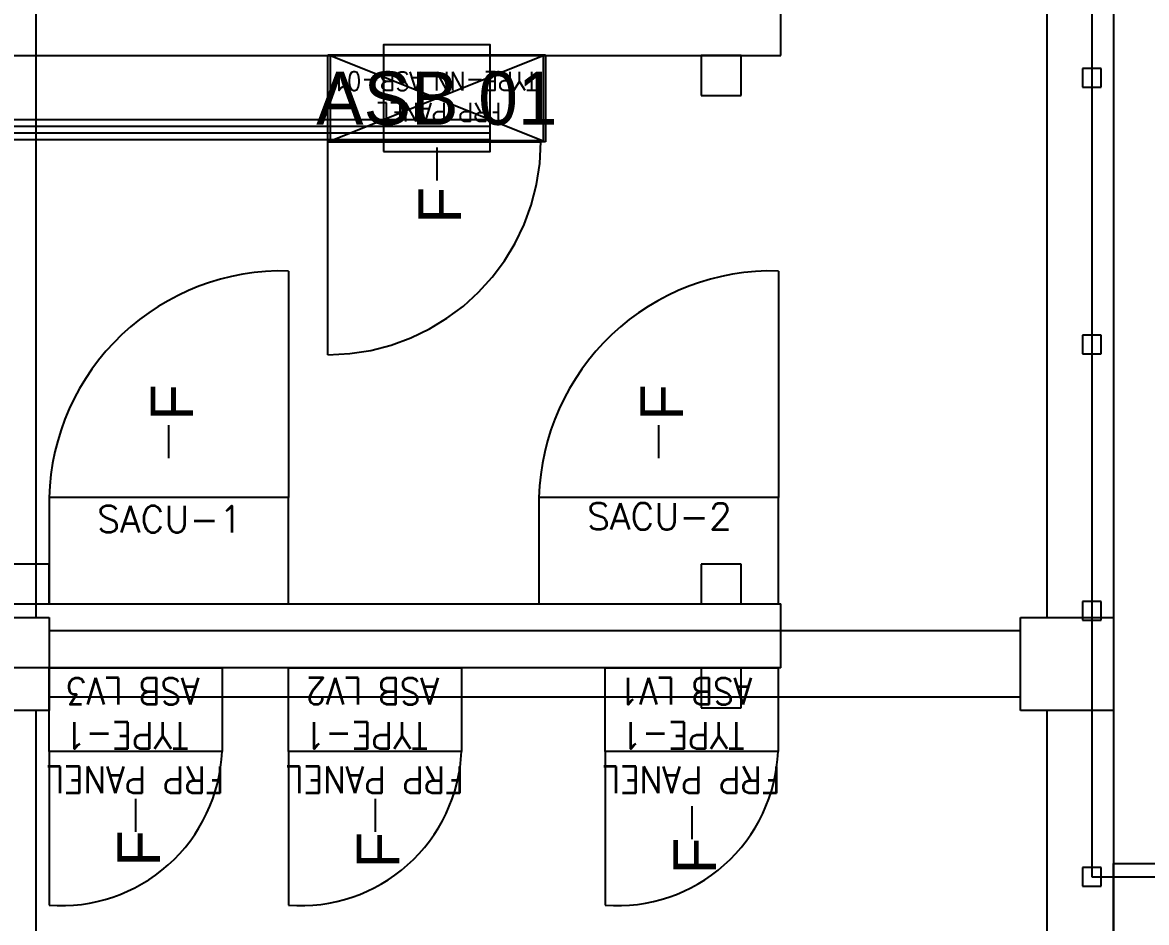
# Model space of a CAD drawing. Header units: metres. Extents: x 529385 to 529746, y 2675127 to 2675477.
# Drawn here: x 529576.979 to 529581.203, y 2675305.457 to 2675308.838 of the extents above; entities that cross this region are included whole.
import ezdxf
from ezdxf.enums import TextEntityAlignment as Align

# ---------------------------------------------------------------- set-up
doc = ezdxf.new("R2010")
doc.units = ezdxf.units.M
for name, pattern in [('DASHED', [0.75, 0.5, -0.25]), ('HIDDEN', [0.375, 0.25, -0.125]), ('PHANTOM', [63.5, 31.75, -6.35, 6.35, -6.35, 6.35, -6.35])]:
    doc.linetypes.add(name, pattern=pattern)
for name, color, linetype in [('1', 5, 'Continuous'), ('IDT', 7, 'Continuous'), ('LT Cable(AG) INV to LT Panel BL-10', 2, 'Continuous')]:
    doc.layers.add(name, color=color, linetype=linetype)
doc.styles.add('Arial', font='arial.ttf')
doc.styles.add('RomanS', font='romans.shx')
doc.styles.get("Standard").update_dxf_attribs({"font": 'Adani Regular.ttf'})

# ---------------------------------------------------------------- blocks, each defined once
blk = doc.blocks.new('ASB')
at = {"layer": '1', "color": 5}
blk.add_lwpolyline([(-0.2, -0.2), (0.2, -0.2), (0.2, 0.2), (-0.2, 0.2)], close=True, dxfattribs=at)
at = {"layer": '1', "color": 7}
blk.add_attdef('ID', text='', height=0.2, dxfattribs=at).set_placement((0, 0), align=Align.MIDDLE_CENTER)
blk = doc.blocks.new('IDT')
at = {"layer": 'IDT', "color": 8}
for p, q in [((25.552, 15.4101), (25.552, 18.0601)), ((25.802, 15.4101), (25.802, 18.0601)), ((29.602, 15.4101), (29.602, 18.0601)), ((25.552, 17.4851), (25.552, 15.9851)), ((25.5981, 16.0703), (25.5981, 16.0003)), ((25.6681, 16.0703), (25.5981, 16.0703)), ((25.6681, 16.0003), (25.6681, 16.0703)), ((25.552, 15.9851), (22.802, 15.9851)), ((25.5981, 16.0003), (25.6681, 16.0003)), ((25.552, 15.0601), (25.552, 15.4101)), ((25.552, 15.4101), (25.902, 15.4101)), ((25.902, 15.4101), (25.902, 15.0601)), ((26.951, 15.3997), (26.951, 15.2497)), ((27.101, 15.3997), (26.951, 15.3997)), ((27.101, 15.2497), (27.101, 15.3997)), ((29.552, 15.0601), (29.552, 15.4101)), ((29.552, 15.4101), (29.902, 15.4101)), ((25.902, 15.3601), (29.552, 15.3601)), ((26.802, 15.2497), (32.6992, 15.2497)), ((26.951, 15.2497), (27.101, 15.2497)), ((25.902, 15.1101), (29.552, 15.1101)), ((25.902, 15.0601), (25.552, 15.0601)), ((25.552, 12.4101), (25.552, 15.0601)), ((25.5981, 15.0703), (25.5981, 15.0003)), ((25.6681, 15.0703), (25.5981, 15.0703)), ((25.6681, 15.0003), (25.6681, 15.0703)), ((25.802, 12.4101), (25.802, 15.0601)), ((29.902, 15.0601), (29.552, 15.0601)), ((29.602, 12.4101), (29.602, 15.0601)), ((25.5981, 15.0003), (25.6681, 15.0003)), ((32.6992, 15.0097), (26.802, 15.0097)), ((26.951, 15.0097), (26.951, 14.8597)), ((27.101, 15.0097), (26.951, 15.0097)), ((27.101, 14.8597), (27.101, 15.0097)), ((29.552, 15.0097), (29.552, 14.8597)), ((29.702, 15.0097), (29.552, 15.0097)), ((26.951, 14.8597), (27.101, 14.8597)), ((29.552, 14.8597), (29.702, 14.8597)), ((25.5981, 14.0703), (25.5981, 14.0003)), ((25.6681, 14.0703), (25.5981, 14.0703)), ((25.6681, 14.0003), (25.6681, 14.0703)), ((25.5981, 14.0003), (25.6681, 14.0003)), ((27.686, 13.2732), (28.504, 13.2732)), ((27.686, 12.9462), (27.686, 13.2732)), ((27.695, 12.9497), (27.695, 13.2697)), ((27.695, 13.2697), (28.495, 13.2697)), ((28.495, 13.2697), (27.695, 12.9497)), ((28.495, 12.9497), (27.695, 13.2697)), ((28.495, 13.2697), (28.495, 12.9497)), ((28.504, 13.2732), (28.504, 12.9462)), ((26.951, 13.0997), (26.951, 12.9497)), ((27.101, 13.0997), (26.951, 13.0997)), ((27.101, 12.9497), (27.101, 13.0997)), ((25.5981, 13.0685), (25.5981, 12.9985)), ((25.6681, 13.0685), (25.5981, 13.0685)), ((25.6681, 12.9985), (25.6681, 13.0685)), ((25.5981, 12.9985), (25.6681, 12.9985)), ((32.6992, 12.9497), (26.802, 12.9497)), ((26.951, 12.9497), (27.101, 12.9497)), ((28.504, 12.9462), (27.686, 12.9462)), ((28.495, 12.9497), (27.695, 12.9497))]:
    blk.add_line(p, q, dxfattribs=at)
at = {"layer": 'IDT', "color": 8, "linetype": 'DASHED', "ltscale": 5}
for p, q in [((27.462, 15.5637), (27.462, 16.1417)), ((28.652, 15.5637), (28.652, 16.1417)), ((29.552, 15.5637), (29.552, 16.1417)), ((26.811, 13.7589), (26.811, 14.6097)), ((26.811, 14.6097), (27.711, 14.6097)), ((28.652, 13.7589), (28.652, 14.6097)), ((28.652, 14.6097), (29.552, 14.6097)), ((28.504, 14.0732), (28.504, 13.2732)), ((28.4602, 13.2732), (27.704, 13.2732)), ((28.504, 13.2732), (28.4602, 13.2732))]:
    blk.add_line(p, q, dxfattribs=at)
at = {"layer": 'IDT', "color": 8, "linetype": 'PHANTOM', "ltscale": 0.25}
for p, q in [((25.6331, 16.0353), (22.892, 16.0353)), ((25.6331, 9.1603), (25.6331, 16.0353))]:
    blk.add_line(p, q, dxfattribs=at)
at = {"layer": 'IDT', "color": 7}
for p, q in [((27.137, 15.8206), (27.137, 15.8931)), ((28.327, 15.7932), (28.327, 15.8658)), ((29.227, 15.7932), (29.227, 15.8658)), ((27.137, 15.7694), (27.137, 15.8206)), ((28.327, 15.7421), (28.327, 15.7932)), ((29.227, 15.7421), (29.227, 15.7932)), ((26.812, 15.5637), (27.462, 15.5637)), ((26.812, 15.2497), (26.812, 15.5637)), ((27.462, 15.5637), (27.462, 15.2497)), ((28.002, 15.5637), (28.652, 15.5637)), ((28.002, 15.2497), (28.002, 15.5637)), ((28.652, 15.5637), (28.652, 15.2497)), ((28.902, 15.5637), (29.552, 15.5637)), ((28.902, 15.2497), (28.902, 15.5637)), ((29.552, 15.5637), (29.552, 15.2497)), ((27.462, 15.2497), (26.812, 15.2497)), ((28.652, 15.2497), (28.002, 15.2497)), ((29.552, 15.2497), (28.902, 15.2497)), ((27.711, 15.0097), (26.811, 15.0097)), ((26.811, 15.0097), (26.811, 14.6097)), ((27.711, 14.6097), (27.711, 15.0097)), ((29.552, 15.0097), (28.652, 15.0097)), ((28.652, 15.0097), (28.652, 14.6097)), ((29.552, 14.6097), (29.552, 15.0097)), ((26.811, 14.6097), (27.711, 14.6097)), ((28.652, 14.6097), (29.552, 14.6097)), ((27.261, 14.4621), (27.261, 14.4109)), ((29.102, 14.4621), (29.102, 14.4109)), ((27.261, 14.4109), (27.261, 14.3384)), ((29.102, 14.4109), (29.102, 14.3384)), ((28.095, 13.3458), (28.095, 13.4183)), ((28.095, 13.2947), (28.095, 13.3458)), ((27.686, 13.2732), (28.504, 13.2732)), ((27.686, 12.9462), (27.686, 13.2732)), ((28.504, 13.2732), (28.504, 12.9462)), ((28.504, 12.9462), (27.686, 12.9462))]:
    blk.add_line(p, q, dxfattribs=at)
at = {"layer": 'IDT', "color": 8, "linetype": 'HIDDEN', "ltscale": 2.5}
for p, q in [((26.802, 15.2497), (26.802, 15.0097)), ((26.802, 12.9497), (26.802, 12.7097))]:
    blk.add_line(p, q, dxfattribs=at)
at = {"layer": 'IDT', "color": 8, "linetype": 'DASHED', "ltscale": 5}
for centre, radius, start, end in [((27.4175, 15.5373), 0.606, 85.7856, 177.5034), ((28.6075, 15.5373), 0.606, 85.7856, 177.5034), ((29.5075, 15.5373), 0.606, 85.7856, 177.5034), ((26.8361, 14.6339), 0.8753, 268.3615, 358.4192), ((28.6771, 14.6339), 0.8753, 268.3615, 358.4192), ((28.504, 13.2732), 0.8, 90, 180)]:
    blk.add_arc(centre, radius, start, end, dxfattribs=at)
at = {"layer": 'IDT', "color": 7, "style": 'Arial'}
for p in [(27.0458, 16.0245), (28.2358, 16.0028), (29.1358, 15.9961), (27.1698, 14.3212), (29.0108, 14.3212), (28.0038, 13.5801)]:
    blk.add_text('F', height=0.16, rotation=270, dxfattribs=at).set_placement(p)
at = {"layer": 'IDT', "color": 7, "style": 'RomanS', "width": 0.9}
for s, height, p in [('FRP PANEL', 0.1, (26.8034, 15.6209)), ('FRP PANEL', 0.1, (27.9934, 15.6209)), ('FRP PANEL', 0.1, (28.8934, 15.6209)), ('TYPE-1', 0.1, (26.9382, 15.4542)), ('TYPE-1', 0.1, (28.1282, 15.4542)), ('TYPE-1', 0.1, (29.0282, 15.4542)), ('ASB LV1', 0.1, (26.9092, 15.2876)), ('ASB LV2', 0.1, (28.0864, 15.2876)), ('ASB LV3', 0.1, (28.9864, 15.2876)), ('FRP PANEL', 0.07, (27.8518, 13.1269)), ('TYPE-NN ASB-01', 0.07, (27.7167, 13.0102))]:
    blk.add_text(s, height=height, dxfattribs=at).set_placement(p)
at = {"layer": 'IDT', "color": 7, "ltscale": 0.1, "style": 'RomanS'}
for s, p in [('SACU-2', (27.5305, 14.7306)), ('SACU-1', (29.3715, 14.7409))]:
    blk.add_text(s, height=0.1, rotation=180, dxfattribs=at).set_placement(p)

msp = doc.modelspace()

# ---------------------------------------------------------------- linework, layer by layer
at = {"layer": 'LT Cable(AG) INV to LT Panel BL-10', "color": 5}
for points in [[(529578.7363, 2675308.4217), (529574.2903, 2675308.4217, 0.056429), (529574.089, 2675308.3989), (529572.514, 2675308.0376, -0.056429), (529572.3128, 2675308.0148), (529568.6728, 2675308.0148, 0.414214), (529567.7728, 2675307.1148), (529567.7728, 2675290.7303, 0.020586), (529567.7758, 2675290.6563), (529567.8797, 2675289.3972, -0.020586), (529567.8828, 2675289.3232), (529567.8828, 2675289.0747), (529617.1168, 2675289.0747, 0.414214), (529618.0168, 2675289.9747), (529618.0168, 2675310.6747, -0.414214), (529618.9168, 2675311.5747), (529710.861, 2675311.5747, 0.414214), (529711.761, 2675312.4747), (529711.761, 2675312.6898)], [(529578.7363, 2675308.3967), (529574.2903, 2675308.3967, 0.056429), (529574.089, 2675308.3739), (529572.514, 2675308.0126, -0.056429), (529572.3128, 2675307.9898), (529568.6978, 2675307.9898, 0.414214), (529567.7978, 2675307.0898), (529567.7978, 2675290.7314, 0.020586), (529567.8008, 2675290.6573), (529567.9047, 2675289.3982, -0.020586), (529567.9078, 2675289.3242), (529567.9078, 2675289.0997), (529617.0918, 2675289.0997, 0.414214), (529617.9918, 2675289.9997), (529617.9918, 2675310.6997, -0.414214), (529618.8918, 2675311.5997), (529646.077, 2675311.5997, 0.414214), (529646.977, 2675312.4997), (529646.977, 2675312.6898)], [(529578.7363, 2675308.4717), (529574.2903, 2675308.4717, 0.056429), (529574.089, 2675308.4489), (529572.514, 2675308.0876, -0.056429), (529572.3128, 2675308.0648), (529568.6228, 2675308.0648, 0.414214), (529567.7228, 2675307.1648), (529567.7228, 2675290.7283, 0.020586), (529567.7258, 2675290.6543), (529567.8297, 2675289.3951, -0.020586), (529567.8328, 2675289.3211), (529567.8328, 2675274.9247, 0.414214), (529568.7328, 2675274.0247), (529646.077, 2675274.0247, 0.414214), (529646.977, 2675274.9247), (529646.977, 2675275.1898)], [(529578.7363, 2675308.4467), (529574.2903, 2675308.4467, 0.056429), (529574.089, 2675308.4239), (529572.514, 2675308.0626, -0.056429), (529572.3128, 2675308.0398), (529568.6478, 2675308.0398, 0.414214), (529567.7478, 2675307.1398), (529567.7478, 2675290.7293, 0.020586), (529567.7508, 2675290.6553), (529567.8547, 2675289.3961, -0.020586), (529567.8578, 2675289.3221), (529567.8578, 2675274.9497, 0.414214), (529568.7578, 2675274.0497), (529581.343, 2675274.0497, 0.414214), (529582.243, 2675274.9497), (529582.243, 2675275.1898)]]:
    msp.add_lwpolyline(points, format="xyb", dxfattribs=at)

# ---------------------------------------------------------------- block references
at = {"layer": '1'}
msp.add_blockref('ASB', (529578.5363, 2675308.5533), dxfattribs=at).add_auto_attribs({'ID': 'ASB 01'})
at = {"layer": 'IDT', "color": 8, "rotation": 180}
msp.add_blockref('IDT', (529606.6313, 2675321.663), dxfattribs=at)

doc.saveas('drawing.dxf')
